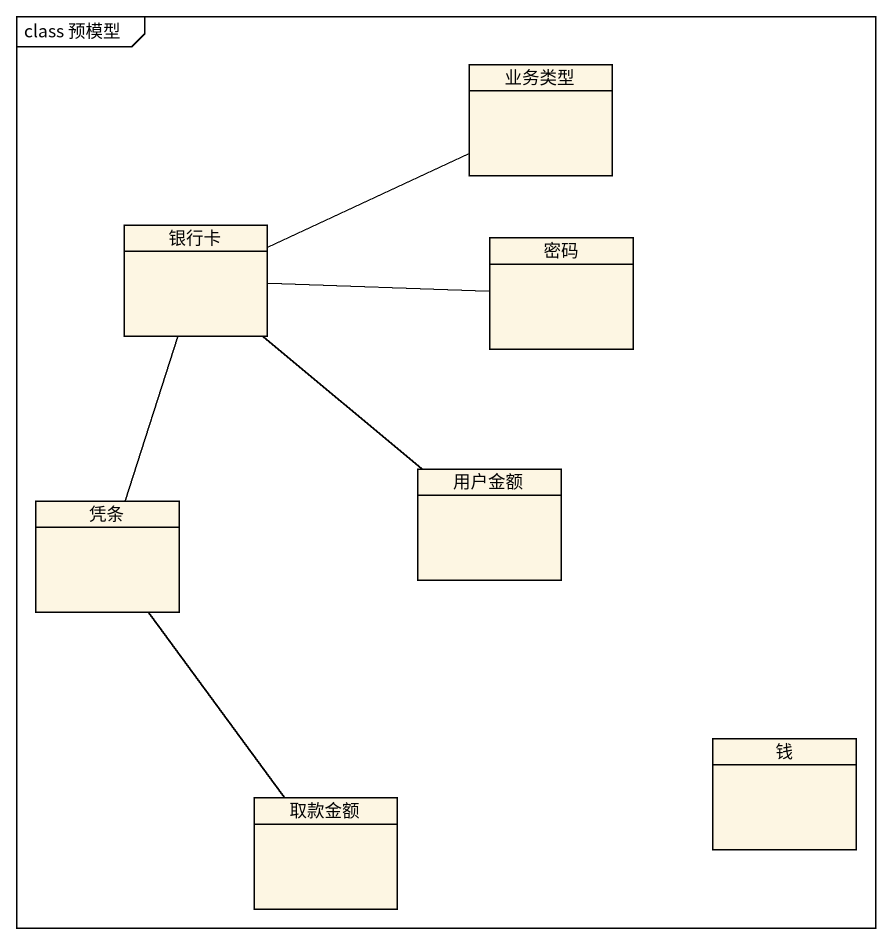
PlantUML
@startuml
mainframe class 预模型
hide circle
hide empty members
class 业务类型
class 银行卡
class 密码
class 凭条
class 用户金额
class 取款金额
class 钱
银行卡 -right- 业务类型
银行卡 -right- 密码
银行卡 -- 凭条
银行卡 -- 用户金额
凭条 -- 取款金额
@enduml
